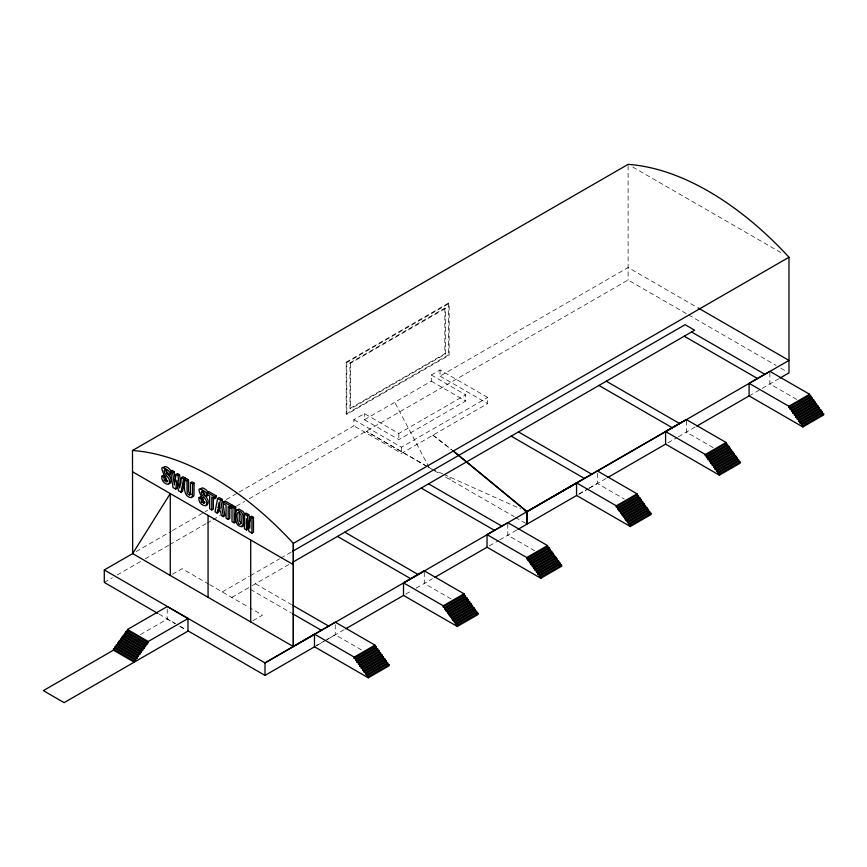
<?xml version="1.0" encoding="UTF-8"?>
<svg xmlns="http://www.w3.org/2000/svg" width="867" height="867" viewBox="0 0 867 867"><rect width="100%" height="100%" fill="white"/><g stroke="black" fill="none" stroke-linecap="round" stroke-linejoin="round"><path stroke-width="0.65" stroke-dasharray="4.33 3.25" d="M346.182 362.157L448.532 303.06L449.149 303.417L449.149 355.232L346.789 414.328L346.182 413.971L346.182 362.157L346.789 362.504L449.149 303.417M349.986 362.85L444.847 308.088L445.454 308.446L445.454 354.05L350.604 408.812L349.986 408.465L349.986 362.85L350.604 363.208L445.454 308.446M349.986 408.465L444.847 353.703L445.454 354.05M346.182 413.971L448.532 354.885L449.149 355.232M239.162 492.088L353.866 425.86L353.866 419.704L364.422 413.613L398.831 433.467L465.698 394.864L465.698 401.02L398.831 439.623L364.422 419.769L364.422 413.613M364.422 419.769L431.3 381.155L431.3 374.999L440.035 369.96L487.644 397.444L487.644 403.599L401.475 453.354L353.866 425.86M136.173 551.553L171.276 531.276M172.446 530.604L204.048 512.354M205.219 511.682L207.56 510.327M226.287 499.522L237.992 492.759M440.035 369.96L440.035 376.115L628.109 267.535L696.884 307.243M104.289 582.429L112.472 577.704M117.153 575.005L140.541 561.502M145.212 558.803L168.599 545.3M169.769 544.628L206.01 523.701M207.18 523.029L211.862 520.33M213.033 519.647L220.045 515.605M236.409 506.155L244.602 501.429M249.273 498.72L628.109 280.008L687.553 314.331M172.414 574.247L182.037 568.698L208.47 583.957M353.866 419.704L401.475 447.199L487.644 397.444M140.324 634.655L167.212 619.136L175.286 623.796M222.255 591.912L249.187 576.36M250.357 575.688L279.64 558.782M280.81 558.11L291.345 552.019M231.792 597.428L251.235 586.211M252.275 585.604L289.405 564.168M252.85 620.685L262.473 615.137L249.978 607.919M314.483 646.76L323.716 641.428M324.865 640.767L335.247 634.774L362.157 650.304M578.863 494.125L588.086 488.793M589.246 488.132L597.32 483.472L624.229 499.002M316.856 645.471L326.09 640.139M327.238 639.467L344.557 629.475M405.821 594.101L411.652 590.806M416.203 588.108L432.416 578.744M489.335 545.885L498.633 540.596M499.717 539.892L516.786 530.04M578.928 494.157L588.151 488.836M589.311 488.164L606.629 478.161M667.893 442.799L677.192 437.51M678.276 436.805L695.648 426.77M749.164 395.948L778.859 378.727M442.712 473.87L429.284 467.833L394.723 402.266M443.937 474.422L520.807 508.972M632.769 167.06L781.98 253.207M688.723 315.003L776.149 365.484M780.82 368.182L786.651 371.542M796.784 399.459L769.863 383.918L769.863 371.444M713.259 447.675L686.35 432.145L686.35 419.661M440.035 376.115L487.644 403.599M431.3 374.999L465.698 394.864M431.3 381.155L465.698 401.02M426.813 466.218L366.199 431.224L426.943 466.479M427.984 466.89L440.815 474.487M445.465 476.991L514.25 516.699M515.258 517.469L527.071 524.101M534.711 550.762L507.802 535.232L507.802 522.747M451.187 598.978L424.277 583.448L424.277 570.963M255.418 583.794L291.496 604.624M250.422 589.365L291.16 612.882M209.619 584.618L248.84 607.268M179.903 626.462L185.668 629.789M159.029 614.096L175.329 623.525M179.989 626.223L185.809 629.594M432.947 435.191L451.631 449.659M432.893 435.223L451.555 449.702M628.109 165.705L628.109 280.008M597.32 473.393L597.32 483.472M450.049 477.164L450.049 479.819M448.532 303.06L448.532 354.885M444.847 308.088L444.847 353.703M401.475 447.199L401.475 453.354M398.831 433.467L398.831 439.623M350.604 363.208L350.604 408.812M346.789 362.504L346.789 414.328M335.247 624.706L335.247 634.774M167.212 609.067L167.212 619.136"/><path stroke-width="1.3" d="M293.328 646.533L293.36 543.381L788.981 257.25L788.981 372.886L779.986 378.077M555.433 495.241L576.555 482.973L527.071 511.617L452.672 450.461M170.463 471.247L173.032 487.568L175.698 489.107L177.031 480.112L178.385 490.657L181.04 492.196L182.601 491.296L185.17 477.945L183.045 476.72L181.485 477.619L179.697 488.045L177.963 475.582L176.055 474.477L174.375 484.967L172.598 472.482L170.463 471.247L172.013 470.347L174.159 471.583L175.578 481.575M239.238 512.191L239.227 520.764L241.405 523.549M177.995 483.504L177.258 488.208L175.698 489.107M218.137 507.78L219.199 502.026L220.229 508.983L218.137 507.78L219.687 506.881M217.129 513.026L217.78 509.601L220.586 511.216L221.248 515.41L223.328 516.602L224.889 515.702L222.288 499.381L219.188 497.582L217.628 498.482L215.027 511.812L217.129 513.026L218.69 512.126L219.123 509.839M181.04 492.196L183.62 478.844L185.17 477.945M163.44 467.963C164.47 464.376 169 468.126 170.246 469.947A1.994 1.149 60 0 1 170.734 471.485L170.734 474.097L169.173 474.997L167.06 473.772L166.811 471.084L164.687 469.556C161.836 473.891 173.248 478.822 168.566 484.274C164.535 484.545 160.926 480.242 161.912 476.2L163.473 475.3L165.564 476.514L165.814 479.559L168.025 481.185M200.58 489.411C201.61 485.823 206.14 489.573 207.386 491.394A1.994 1.149 60 0 1 207.874 492.933M237.352 509.991L241.351 512.299A4.01 2.319 60 0 1 242.879 515.085L243.215 523.31L242.088 526.746C234.48 526.518 233.732 514.998 236.626 510.099L238.902 509.092L242.912 511.4A4.01 2.319 60 0 1 244.44 514.185L244.613 524.253L243.638 525.846L242.012 525.77M403.513 582.96L424.277 570.854L464.008 593.797L464.008 594.935L443.243 606.922L443.243 605.784L403.513 582.841L403.513 595.434L345.716 628.803M607.789 477.5L665.585 444.132L665.585 431.538L686.35 419.552L726.069 442.484L726.069 443.633L705.315 455.619L705.315 454.471L665.585 431.538L527.071 511.508L527.071 524.101L576.62 495.49M170.279 575.482L132.662 553.58L132.488 450.504A282.75 163.245 60 0 1 293.36 543.381L293.36 646.554L170.279 575.482L170.279 493.572L132.662 553.58L104.289 569.955L264.999 662.93L335.247 622.181L374.978 645.124L374.978 646.262L354.213 658.248L354.213 657.11L314.483 634.167L314.483 646.76L368.269 677.81L389.034 665.823L389.034 664.675L387.625 663.862L366.86 675.859L366.86 674.71L387.625 662.724L387.625 663.862M132.488 450.504L628.109 164.362A282.75 163.245 60 0 1 788.981 257.25M161.912 476.2L164.004 477.414L165.564 476.514M172.598 472.482L174.159 471.583M169.173 474.997L169.173 472.385A1.994 1.149 60 0 0 168.686 470.846C154.554 460.052 166.702 477.847 167.017 481.998L164.264 480.459L165.814 479.559M176.055 474.477L177.616 473.588L179.512 474.683L180.791 483.602M177.963 475.582L179.512 474.683M184.812 479.516L186.925 480.741L187.174 493.486L189.624 495.295L190.404 493.8L190.404 482.746L192.517 483.97L192.431 495.935L191.488 497.658C182.677 497.094 184.541 485.26 184.812 479.516L186.372 478.617L188.475 479.841L188.54 491.892L191.174 494.396M186.925 480.741L188.475 479.841M190.404 482.746L191.965 481.846L194.078 483.071L193.98 495.035L193.525 496.412L192.387 496.845M192.517 483.97L194.078 483.071M211.797 509.948L209.684 508.734L209.684 495.826L207.343 494.472L207.343 492.543L208.893 491.643L216.176 495.848L216.176 497.777L214.615 498.677L211.797 497.04L211.797 509.948L213.358 509.048L213.358 497.441M207.874 495.545L206.324 496.444L204.211 495.22L203.962 492.532L201.838 491.004C198.987 495.339 210.399 500.259 205.717 505.721C201.686 505.992 198.066 501.69 199.052 497.647L200.613 496.748L202.715 497.961L202.965 501.007L205.165 502.632M199.052 497.647L201.155 498.861L202.715 497.961M206.324 496.444L206.324 493.832A1.994 1.149 60 0 0 205.826 492.293C191.705 481.499 203.843 499.294 204.168 503.445L201.404 501.906L202.965 501.007M207.343 492.543L214.615 496.748L216.176 495.848M217.628 498.482L220.727 500.27L222.288 499.381M228.173 519.398L226.059 518.184L226.059 505.277L223.708 503.922L223.708 501.993L225.268 501.093L232.551 505.298L232.551 507.228L230.99 508.127L228.173 506.501L228.173 519.398L229.733 518.499L229.733 506.892M223.708 501.993L230.99 506.198L232.551 505.298M232.009 506.783L233.57 505.884L235.683 507.108L235.683 521.934L234.123 522.834L232.009 521.62L232.009 506.783L234.123 508.008L235.683 507.108M248.07 522.834L248.07 529.087L246.51 529.986L244.44 528.794L244.44 513.968L246 513.069L248.786 514.673L250.086 521.067M244.44 513.968L247.236 515.572L248.786 514.673M247.236 515.572L249.826 528.361L249.826 517.079L251.387 516.179L253.478 517.382L253.478 532.219L251.929 533.118L248.97 531.417L246.51 518.715L246.51 529.986M249.826 517.079L251.929 518.282L253.478 517.382M187.976 618.539L148.246 641.472L148.246 642.62L127.482 630.623L127.482 629.485L167.212 606.553L187.976 618.539L187.976 631.122L64.115 702.638L43.35 690.641L113.425 650.185L134.19 662.171L134.19 661.033L113.425 649.047L113.425 650.185M126.083 631.436L146.848 643.422L146.848 644.571L126.083 632.585L126.083 631.436L127.482 630.623M124.675 633.398L145.439 645.384L145.439 646.533L124.675 634.536L124.675 633.398L126.083 632.585M123.266 635.348L144.03 647.335L144.03 648.483L123.266 636.497L123.266 635.348L124.675 634.536M121.868 637.31L142.621 649.296L142.621 650.434L121.868 638.448L121.868 637.31L123.266 636.497M120.459 639.261L141.223 651.247L141.223 652.396L120.459 640.41L120.459 639.261L121.868 638.448M119.05 641.222L139.815 653.209L139.815 654.347L119.05 642.36L119.05 641.222L120.459 640.41M117.641 643.173L138.406 655.159L138.406 656.308L117.641 644.322L117.641 643.173L119.05 642.36M116.243 645.135L137.008 657.121L137.008 658.259L116.243 646.273L116.243 645.135L117.641 644.322M114.834 647.085L135.599 659.072L135.599 660.221L114.834 648.234L114.834 647.085L116.243 646.273M113.425 649.047L114.834 648.234M292.526 551.347L685.103 324.692L694.651 330.197L292.927 562.13M146.848 643.422L148.246 642.62M145.439 645.384L146.848 644.571M144.03 647.335L145.439 646.533M142.621 649.296L144.03 648.483M141.223 651.247L142.621 650.434M139.815 653.209L141.223 652.396M138.406 655.159L139.815 654.347M137.008 657.121L138.406 656.308M135.599 659.072L137.008 658.259M134.19 661.033L135.599 660.221M403.513 582.841L424.277 570.963M487.037 534.625L507.802 522.638L547.521 545.571L547.521 546.719L526.757 558.706L526.757 557.557L487.037 534.625L487.037 547.218L540.813 578.267L561.578 566.281L561.578 565.132L560.169 564.319L539.404 576.306L539.404 575.168L560.169 563.182L560.169 564.319M665.585 431.538L686.35 419.661M749.099 383.322L769.863 371.336L809.594 394.268L809.594 395.417L788.829 407.403L788.829 406.255L749.099 383.322L749.099 395.905L802.885 426.965L823.65 414.968L823.65 413.83L822.241 413.017L801.476 425.003L801.476 423.865L822.241 411.868L822.241 413.017M264.999 662.93L526.908 511.714L452.596 450.504M527.071 511.617L788.981 360.412L698.054 307.915M188.139 630.938L264.999 675.404L314.548 646.793M434.735 577.411L487.037 547.218M517.913 529.39L526.908 524.199L526.908 511.714L524.47 510.62M696.808 426.098L749.099 395.905M354.213 657.11L374.978 645.124M443.243 605.784L464.008 593.797M526.757 557.557L547.521 545.571M616.274 505.797L637.039 493.811L637.039 494.959L616.274 506.946L616.274 505.797L576.555 482.865L576.555 495.458L630.342 526.507L651.106 514.521L651.106 513.372L649.697 512.56L628.933 524.546L628.933 523.408L649.697 511.422L649.697 512.56M705.315 454.471L726.069 442.484M788.829 406.255L809.594 394.268M355.611 659.061L376.376 647.075L376.376 648.223L355.611 660.21L355.611 659.061L354.213 658.248M444.641 607.734L465.406 595.748L465.406 596.897L444.641 608.883L444.641 607.734L443.243 606.922M528.166 559.518L548.93 547.532L548.93 548.67L528.166 560.667L528.166 559.518L526.757 558.706M617.683 507.759L638.448 495.772L638.448 496.91L617.683 508.896L617.683 507.759L616.274 506.946M706.713 456.432L727.478 444.446L727.478 445.584L706.713 457.581L706.713 456.432L705.315 455.619M790.238 408.216L811.003 396.23L811.003 397.368L790.238 409.354L790.238 408.216L788.829 407.403M357.02 661.022L377.784 649.036L377.784 650.174L357.02 662.16L357.02 661.022L355.611 660.21M619.092 509.709L639.857 497.723L639.857 498.872L619.092 510.858L619.092 509.709L617.683 508.896M446.05 609.696L466.814 597.71L466.814 598.848L446.05 610.834L446.05 609.696L444.641 608.883M529.564 561.469L550.328 549.483L550.328 550.632L529.564 562.618L529.564 561.469L528.166 560.667M708.122 458.383L728.887 446.397L728.887 447.545L708.122 459.532L708.122 458.383L706.713 457.581M791.636 410.167L812.401 398.181L812.401 399.329L791.636 411.316L791.636 410.167L790.238 409.354M358.429 662.973L379.193 650.987L379.193 652.136L358.429 664.122L358.429 662.973L357.02 662.16M447.459 611.647L468.223 599.661L468.223 600.809L447.459 612.796L447.459 611.647L446.05 610.834M530.972 563.431L551.737 551.445L551.737 552.582L530.972 564.58L530.972 563.431L529.564 562.618M620.501 511.671L641.266 499.685L641.266 500.823L620.501 512.809L620.501 511.671L619.092 510.858M709.531 460.344L730.296 448.358L730.296 449.496L709.531 461.482L709.531 460.344L708.122 459.532M793.045 412.128L813.81 400.142L813.81 401.28L793.045 413.266L793.045 412.128L791.636 411.316M359.827 664.935L380.591 652.938L380.591 654.086L359.827 666.073L359.827 664.935L358.429 664.122M448.868 613.608L469.621 601.611L469.621 602.76L448.868 614.746L448.868 613.608L447.459 612.796M532.381 565.382L553.146 553.395L553.146 554.544L532.381 566.53L532.381 565.382L530.972 564.58M621.899 513.622L642.664 501.635L642.664 502.784L621.899 514.77L621.899 513.622L620.501 512.809M710.929 462.295L731.694 450.309L731.694 451.458L710.929 463.444L710.929 462.295L709.531 461.482M794.454 414.079L815.218 402.093L815.218 403.242L794.454 415.228L794.454 414.079L793.045 413.266M361.236 666.886L382 654.899L382 656.048L361.236 668.034L361.236 666.886L359.827 666.073M450.266 615.559L471.03 603.573L471.03 604.722L450.266 616.708L450.266 615.559L448.868 614.746M533.79 567.343L554.555 555.357L554.555 556.495L533.79 568.481L533.79 567.343L532.381 566.53M623.308 515.583L644.073 503.597L644.073 504.735L623.308 516.721L623.308 515.583L621.899 514.77M712.338 464.257L733.103 452.271L733.103 453.408L712.338 465.395L712.338 464.257L710.929 463.444M795.863 416.041L816.616 404.044L816.616 405.192L795.863 417.179L795.863 416.041L794.454 415.228M362.644 668.847L383.409 656.85L383.409 657.999L362.644 669.985L362.644 668.847L361.236 668.034M624.717 517.534L645.481 505.548L645.481 506.696L624.717 518.683L624.717 517.534L623.308 516.721M451.674 617.521L472.439 605.524L472.439 606.672L451.674 618.659L451.674 617.521L450.266 616.708M535.188 569.294L555.953 557.308L555.953 558.456L535.188 570.443L535.188 569.294L533.79 568.481M713.747 466.208L734.512 454.221L734.512 455.37L713.747 467.356L713.747 466.208L712.338 465.395M797.261 417.992L818.025 406.005L818.025 407.154L797.261 419.14L797.261 417.992L795.863 417.179M364.053 670.798L384.818 658.812L384.818 659.95L364.053 671.947L364.053 670.798L362.644 669.985M453.083 619.471L473.848 607.485L473.848 608.634L453.083 620.62L453.083 619.471L451.674 618.659M536.597 571.255L557.362 559.269L557.362 560.407L536.597 572.393L536.597 571.255L535.188 570.443M626.115 519.496L646.88 507.509L646.88 508.647L626.115 520.634L626.115 519.496L624.717 518.683M715.156 468.169L735.91 456.183L735.91 457.321L715.156 469.307L715.156 468.169L713.747 467.356M798.67 419.953L819.434 407.956L819.434 409.105L798.67 421.091L798.67 419.953L797.261 419.14M365.451 672.759L386.216 660.762L386.216 661.911L365.451 673.897L365.451 672.759L364.053 671.947M454.481 621.433L475.246 609.436L475.246 610.585L454.481 622.571L454.481 621.433L453.083 620.62M538.006 573.206L558.771 561.22L558.771 562.369L538.006 574.355L538.006 573.206L536.597 572.393M627.524 521.446L648.288 509.46L648.288 510.609L627.524 522.595L627.524 521.446L626.115 520.634M716.554 470.12L737.318 458.134L737.318 459.282L716.554 471.269L716.554 470.12L715.156 469.307M800.078 421.904L820.843 409.918L820.843 411.056L800.078 423.053L800.078 421.904L798.67 421.091M455.89 623.384L476.655 611.398L476.655 612.536L455.89 624.533L455.89 623.384L454.481 622.571M717.963 472.082L738.727 460.095L738.727 461.233L717.963 473.219L717.963 472.082L716.554 471.269M366.86 675.859L368.269 676.661L389.034 664.675M628.933 524.546L630.342 525.359L651.106 513.372M455.89 624.533L457.299 625.345L478.064 613.348L478.064 614.497L457.299 626.483L403.513 595.434M539.404 576.306L540.813 577.119L561.578 565.132M717.963 473.219L719.372 474.032L740.136 462.046L740.136 463.195L719.372 475.181L665.585 444.132M801.476 425.003L802.885 425.816L823.65 413.83M293.328 646.414L314.483 634.286M206.736 504.962L207.278 504.822C210.865 499.706 203.669 495.751 202.618 491.275M168.902 483.439L170.127 483.374C173.725 478.27 166.529 474.303 165.478 469.827M809.594 395.417L811.003 396.23M811.003 397.368L812.401 398.181M812.401 399.329L813.81 400.142M813.81 401.28L815.218 402.093M815.218 403.242L816.616 404.044M691.563 331.985L764.889 374.316M816.616 405.192L818.025 406.005M818.025 407.154L819.434 407.956M819.434 409.105L820.843 409.918M820.843 411.056L822.241 411.868M684.236 336.212L757.563 378.543M800.078 423.053L801.476 423.865M726.069 443.633L727.478 444.446M727.478 445.584L728.887 446.397M728.887 447.545L730.296 448.358M730.296 449.496L731.694 450.309M731.694 451.458L733.103 452.271M733.103 453.408L734.512 454.221M606.293 381.209L679.62 423.551M734.512 455.37L735.91 456.183M735.91 457.321L737.318 458.134M737.318 459.282L738.727 460.095M738.727 461.233L740.136 462.046M598.967 385.447L672.293 427.778M597.32 470.879L637.039 493.811M637.039 494.959L638.448 495.772M638.448 496.91L639.857 497.723M639.857 498.872L641.266 499.685M641.266 500.823L642.664 501.635M642.664 502.784L644.073 503.597M518.477 431.918L591.803 474.249M644.073 504.735L645.481 505.548M645.481 506.696L646.88 507.509M646.88 508.647L648.288 509.46M648.288 510.609L649.697 511.422M511.151 436.144L584.477 478.476M627.524 522.595L628.933 523.408M547.521 546.719L548.93 547.532M548.93 548.67L550.328 549.483M550.328 550.632L551.737 551.445M551.737 552.582L553.146 553.395M553.146 554.544L554.555 555.357M428.547 483.829L501.874 526.171M554.555 556.495L555.953 557.308M555.953 558.456L557.362 559.269M557.362 560.407L558.771 561.22M558.771 562.369L560.169 563.182M560.169 565.468L561.578 566.281M421.221 488.067L494.548 530.398M538.006 574.355L539.404 575.168M464.008 594.935L465.406 595.748M465.406 596.897L466.814 597.71M466.814 598.848L468.223 599.661M468.223 600.809L469.621 601.611M469.621 602.76L471.03 603.573M471.03 604.722L472.439 605.524M344.795 532.186L418.122 574.528M472.439 606.672L473.848 607.485M473.848 608.634L475.246 609.436M475.246 610.585L476.655 611.398M476.655 612.536L478.064 613.348M337.469 536.413L410.795 578.755M181.485 477.619L183.62 478.844M132.488 471.756L293.36 564.634M374.978 646.262L376.376 647.075M376.376 648.223L377.784 649.036M377.784 650.174L379.193 650.987M379.193 652.136L380.591 652.938M380.591 654.086L382 654.899M382 656.048L383.409 656.85M292.656 605.296L328.745 626.126M383.409 657.999L384.818 658.812M384.818 659.95L386.216 660.762M386.216 661.911L387.625 662.724M292.32 613.554L321.419 630.352M365.451 673.897L366.86 674.71M127.482 629.485L148.246 641.472M157.859 613.424L104.289 582.429L104.289 569.955M201.404 501.906L201.155 498.861M164.264 480.459L164.004 477.414M220.727 500.27L223.328 516.602M802.885 425.816L802.885 426.965M719.372 474.032L719.372 475.181M630.342 525.359L630.342 526.507M540.813 577.119L540.813 578.267M457.299 625.345L457.299 626.483M368.269 676.661L368.269 677.81M264.999 662.822L264.999 675.404M251.929 518.282L251.929 533.118M250.715 540.011L250.715 621.921M234.123 508.008L234.123 522.834M230.99 506.198L230.99 508.127M214.615 496.748L214.615 498.677M208.069 515.388L208.069 597.298M241.167 522.747C238.122 529.553 235.748 513.47 237.677 513.091A2.373 1.376 60 0 1 239.379 512.711L241.059 515.02L241.167 522.747"/></g></svg>
